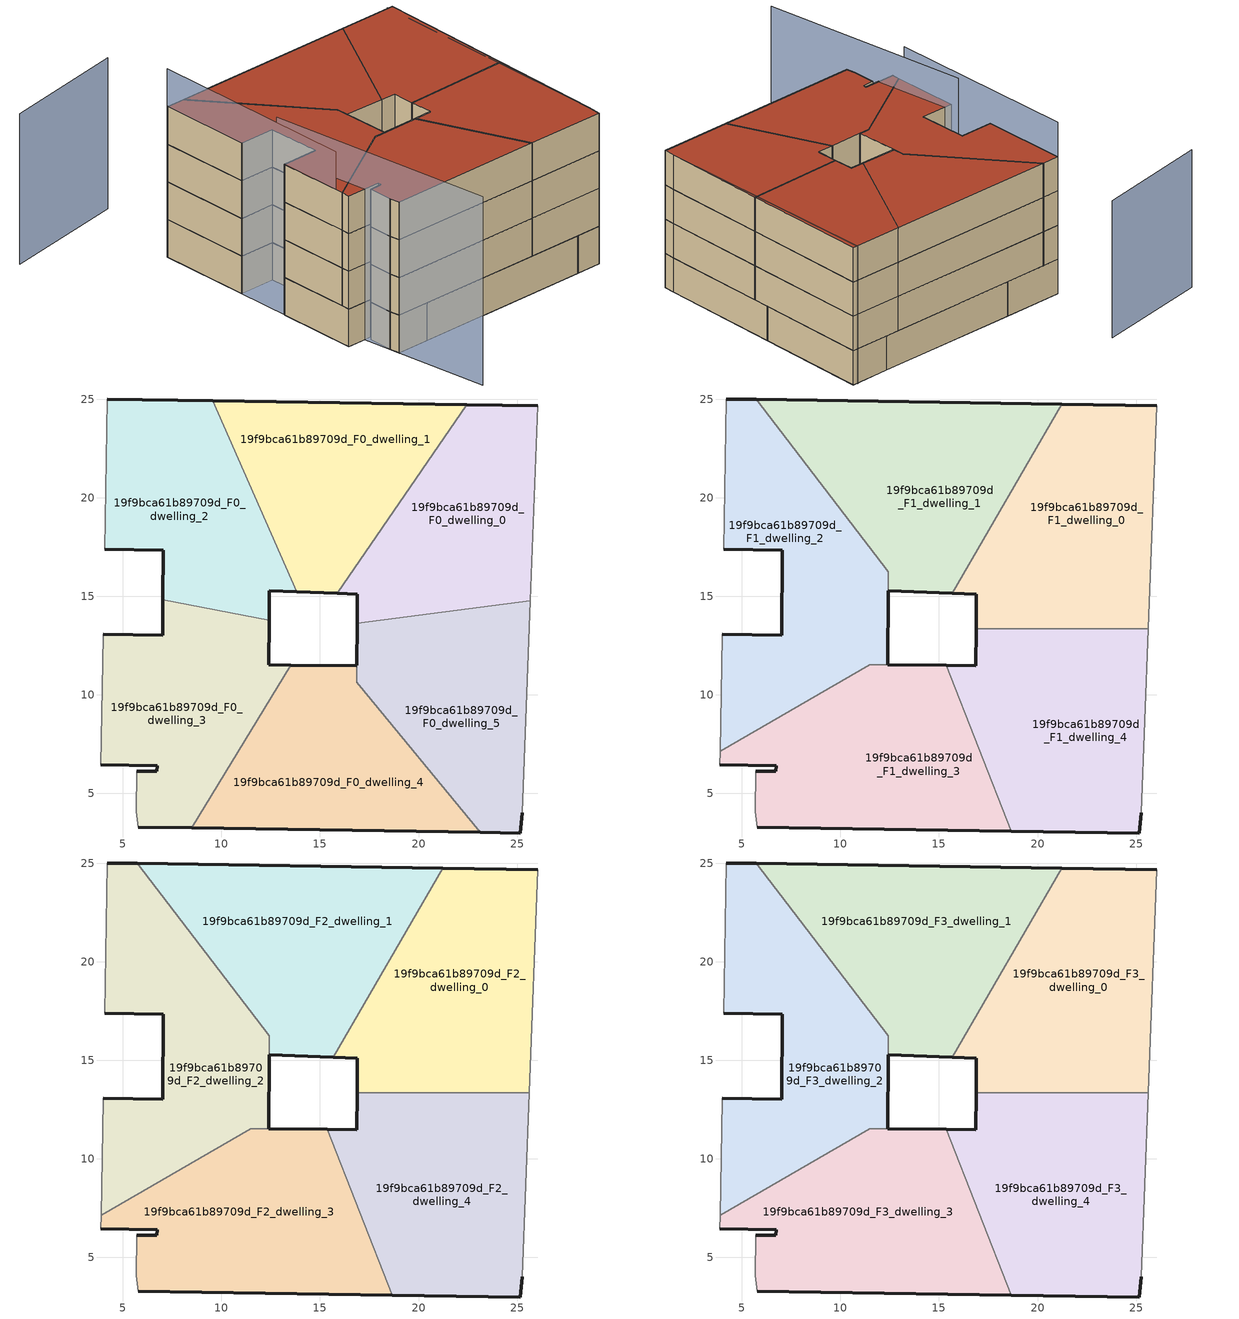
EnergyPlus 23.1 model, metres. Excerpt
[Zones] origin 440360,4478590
19f9bca61b89709d_F0_dwelling_0
 floor ground (EU_floor_Construction): 25.66,14.78 26.04,24.66 22.45,24.71 15.88,15.15 16.9,15.12 16.89,13.64 z0
 wall outside (EU_wall_Construction): 16.89,13.64 16.9,15.12 15.88,15.15 / 22.45,24.71 26.04,24.66 z0:3
 wall adiabatic (EU_wall_Construction): 26.04,24.66 25.66,14.78 z0:3
 wall to 19f9bca61b89709d_F0_dwelling_5 (EU_wall_Construction): 25.66,14.78 16.89,13.64 z0:3
 wall to 19f9bca61b89709d_F0_dwelling_1 (EU_wall_Construction): 15.88,15.15 22.45,24.71 z0:3
19f9bca61b89709d_F0_dwelling_1
 floor ground (EU_floor_Construction): 15.88,15.15 22.45,24.71 9.56,24.92 13.82,15.22 z0
 wall outside (EU_wall_Construction): 15.88,15.15 13.82,15.22 / 9.56,24.92 22.45,24.71 z0:3
 wall to 19f9bca61b89709d_F0_dwelling_2 (EU_wall_Construction): 13.82,15.22 9.56,24.92 z0:3
19f9bca61b89709d_F0_dwelling_2
 floor ground (EU_floor_Construction): 12.41,13.78 12.42,15.27 13.82,15.22 9.56,24.92 4.2,25.01 4.07,17.38 7.05,17.34 7.03,14.82 z0
 wall outside (EU_wall_Construction): 4.2,25.01 9.56,24.92 / 13.82,15.22 12.42,15.27 12.41,13.78 / 7.03,14.82 7.05,17.34 4.07,17.38 z0:3
 wall adiabatic (EU_wall_Construction): 4.07,17.38 4.2,25.01 z0:3
 wall to 19f9bca61b89709d_F0_dwelling_3 (EU_wall_Construction): 12.41,13.78 7.03,14.82 z0:3
19f9bca61b89709d_F0_dwelling_3
 floor ground (EU_floor_Construction): 8.49,3.25 13.52,11.51 12.41,11.52 12.41,13.78 7.03,14.82 7.02,13.03 4,13.06 3.99,12.98 3.88,6.45 6.74,6.39 6.72,6.13 5.71,6.13 5.67,4.08 5.78,3.29 z0
 wall outside (EU_wall_Construction): 4,13.06 7.02,13.03 7.03,14.82 / 12.41,13.78 12.41,11.52 13.52,11.51 / 8.49,3.25 5.78,3.29 / 5.71,6.13 6.72,6.13 6.74,6.39 3.88,6.45 z0:3
 wall adiabatic (EU_wall_Construction): 3.88,6.45 3.99,12.98 4,13.06 / 5.78,3.29 5.67,4.08 5.71,6.13 z0:3
 wall to 19f9bca61b89709d_F0_dwelling_4 (EU_wall_Construction): 13.52,11.51 8.49,3.25 z0:3
19f9bca61b89709d_F0_dwelling_4
 floor ground (EU_floor_Construction): 23.13,3.03 16.86,10.64 16.87,11.49 13.52,11.51 8.49,3.25 z0
 wall outside (EU_wall_Construction): 23.13,3.03 8.49,3.25 / 13.52,11.51 16.87,11.49 z0:3; 16.86,10.64,3 16.87,10.64,0 16.87,10.64,3
 wall to 19f9bca61b89709d_F0_dwelling_5 (EU_wall_Construction): 16.87,11.49 16.87,10.64 23.13,3.03 z0:3
19f9bca61b89709d_F0_dwelling_5
 floor ground (EU_floor_Construction): 25.16,2.99 25.25,4.03 25.66,14.78 16.89,13.64 16.87,10.64 23.13,3.03 z0
 wall outside (EU_wall_Construction): 16.87,11.49 16.89,13.64 / 25.25,4.03 25.16,2.99 23.13,3.03 z0:3; 16.86,10.64,3 16.87,10.64,0 16.86,10.64,0
 wall adiabatic (EU_wall_Construction): 25.66,14.78 25.25,4.03 z0:3
 roof outside (EU_roof_Construction): 16.89,13.35 16.87,10.64 23.13,3.03 25.16,2.99 23.13,3.03 16.86,10.64 z3
19f9bca61b89709d_F1_dwelling_0
 floor to 19f9bca61b89709d_F0_dwelling_0 (EU_floor_Construction): 25.66,14.78 26.04,24.66 22.45,24.71 15.88,15.15 16.9,15.12 16.89,13.64 z3
 floor to 19f9bca61b89709d_F0_dwelling_1 (EU_floor_Construction): 15.88,15.15 22.45,24.71 15.68,15.16 z3; 15.68,15.16 22.45,24.71 21.22,24.73 z3
 floor to 19f9bca61b89709d_F0_dwelling_5 (EU_floor_Construction): 25.61,13.35 25.66,14.78 16.89,13.64 16.89,13.35 z3
 wall outside (EU_wall_Construction): 16.89,13.35 16.9,15.12 15.68,15.16 / 21.22,24.73 26.04,24.66 z3:6
 wall adiabatic (EU_wall_Construction): 26.04,24.66 25.61,13.35 z3:6
 wall to 19f9bca61b89709d_F1_dwelling_4 (EU_wall_Construction): 25.61,13.35 16.89,13.35 z3:6
 wall to 19f9bca61b89709d_F1_dwelling_1 (EU_wall_Construction): 15.68,15.16 21.22,24.73 z3:6
19f9bca61b89709d_F1_dwelling_1
 floor to 19f9bca61b89709d_F0_dwelling_1 (EU_floor_Construction): 15.68,15.16 21.22,24.73 9.56,24.92 13.82,15.22 z3
 floor to 19f9bca61b89709d_F0_dwelling_2 (EU_floor_Construction): 13.82,15.22 9.56,24.92 5.74,24.98 12.42,16.25 12.42,15.27 z3
 wall outside (EU_wall_Construction): 5.74,24.98 21.22,24.73 / 15.68,15.16 12.42,15.27 z3:6
 wall to 19f9bca61b89709d_F1_dwelling_2 (EU_wall_Construction): 12.42,15.27 12.42,16.25 5.74,24.98 z3:6
19f9bca61b89709d_F1_dwelling_2
 floor to 19f9bca61b89709d_F0_dwelling_2 (EU_floor_Construction): 12.41,13.78 12.42,16.25 5.74,24.98 4.2,25.01 4.07,17.38 7.05,17.34 7.03,14.82 z3
 floor to 19f9bca61b89709d_F0_dwelling_3 (EU_floor_Construction): 12.41,11.52 12.41,13.78 7.03,14.82 7.02,13.03 4,13.06 3.99,12.98 3.9,7.14 11.48,11.53 z3
 wall outside (EU_wall_Construction): 4,13.06 7.02,13.03 7.05,17.34 4.07,17.38 / 4.2,25.01 5.74,24.98 / 12.42,15.27 12.41,11.52 z3:6
 wall adiabatic (EU_wall_Construction): 3.9,7.14 3.99,12.98 4,13.06 / 4.07,17.38 4.2,25.01 z3:6
 wall to 19f9bca61b89709d_F1_dwelling_3 (EU_wall_Construction): 12.41,11.52 11.48,11.53 3.9,7.14 z3:6
19f9bca61b89709d_F1_dwelling_3
 floor to 19f9bca61b89709d_F0_dwelling_3 (EU_floor_Construction): 8.49,3.25 13.52,11.51 11.48,11.53 3.9,7.14 3.88,6.45 6.74,6.39 6.72,6.13 5.71,6.13 5.67,4.08 5.77,3.29 z3
 floor to 19f9bca61b89709d_F0_dwelling_4 (EU_floor_Construction): 18.67,3.09 15.37,11.5 13.52,11.51 8.49,3.25 z3
 wall outside (EU_wall_Construction): 12.42,11.52 15.37,11.5 / 18.67,3.09 5.78,3.29 / 5.71,6.13 6.72,6.13 6.74,6.39 3.88,6.45 z3:6; 12.42,11.52,6 12.41,11.52,3 12.42,11.52,3
 wall adiabatic (EU_wall_Construction): 5.78,3.29 5.67,4.08 5.71,6.13 / 3.88,6.45 3.9,7.14 z3:6
 wall to 19f9bca61b89709d_F1_dwelling_4 (EU_wall_Construction): 15.37,11.5 18.67,3.09 z3:6
19f9bca61b89709d_F1_dwelling_4
 floor to 19f9bca61b89709d_F0_dwelling_5 (EU_floor_Construction): 25.16,2.99 25.25,4.03 25.61,13.35 16.89,13.35 16.87,10.64 23.13,3.03 z3
 floor to 19f9bca61b89709d_F0_dwelling_4 (EU_floor_Construction): 23.13,3.03 16.86,10.64 16.87,11.49 15.37,11.5 18.67,3.09 z3
 wall outside (EU_wall_Construction): 15.37,11.5 16.87,11.49 16.89,13.35 / 25.25,4.03 25.16,2.99 18.67,3.09 z3:6
 wall adiabatic (EU_wall_Construction): 25.61,13.35 25.25,4.03 z3:6
19f9bca61b89709d_F2_dwelling_0
 floor to 19f9bca61b89709d_F1_dwelling_0 (EU_floor_Construction): 25.61,13.35 26.04,24.66 21.22,24.73 15.68,15.16 16.9,15.12 16.89,13.35 z6
 wall outside (EU_wall_Construction): 16.89,13.35 16.9,15.12 15.68,15.16 / 21.22,24.73 26.04,24.66 z6:9
 wall adiabatic (EU_wall_Construction): 26.04,24.66 25.61,13.35 z6:9
 wall to 19f9bca61b89709d_F2_dwelling_4 (EU_wall_Construction): 25.61,13.35 16.89,13.35 z6:9
 wall to 19f9bca61b89709d_F2_dwelling_1 (EU_wall_Construction): 15.68,15.16 21.22,24.73 z6:9
19f9bca61b89709d_F2_dwelling_1
 floor to 19f9bca61b89709d_F1_dwelling_1 (EU_floor_Construction): 15.68,15.16 21.22,24.73 5.74,24.98 12.42,16.25 12.42,15.27 z6
 wall outside (EU_wall_Construction): 5.74,24.98 21.22,24.73 / 15.68,15.16 12.42,15.27 z6:9
 wall to 19f9bca61b89709d_F2_dwelling_2 (EU_wall_Construction): 12.42,15.27 12.42,16.25 5.74,24.98 z6:9
19f9bca61b89709d_F2_dwelling_2
 floor to 19f9bca61b89709d_F1_dwelling_2 (EU_floor_Construction): 12.41,11.52 12.42,16.25 5.74,24.98 4.2,25.01 4.07,17.38 7.05,17.34 7.02,13.03 4,13.06 3.99,12.98 3.9,7.14 11.48,11.53 z6
 wall outside (EU_wall_Construction): 4,13.06 7.02,13.03 7.05,17.34 4.07,17.38 / 4.2,25.01 5.74,24.98 / 12.42,15.27 12.41,11.52 z6:9
 wall adiabatic (EU_wall_Construction): 3.9,7.14 3.99,12.98 4,13.06 / 4.07,17.38 4.2,25.01 z6:9
 wall to 19f9bca61b89709d_F2_dwelling_3 (EU_wall_Construction): 12.41,11.52 11.48,11.53 3.9,7.14 z6:9
19f9bca61b89709d_F2_dwelling_3
 floor to 19f9bca61b89709d_F1_dwelling_3 (EU_floor_Construction): 18.67,3.09 15.37,11.5 11.48,11.53 3.9,7.14 3.88,6.45 6.74,6.39 6.72,6.13 5.71,6.13 5.67,4.08 5.77,3.29 z6
 wall outside (EU_wall_Construction): 12.42,11.52 15.37,11.5 / 18.67,3.09 5.78,3.29 / 5.71,6.13 6.72,6.13 6.74,6.39 3.88,6.45 z6:9; 12.42,11.52,9 12.41,11.52,6 12.42,11.52,6
 wall adiabatic (EU_wall_Construction): 5.78,3.29 5.67,4.08 5.71,6.13 / 3.88,6.45 3.9,7.14 z6:9
 wall to 19f9bca61b89709d_F2_dwelling_4 (EU_wall_Construction): 15.37,11.5 18.67,3.09 z6:9
19f9bca61b89709d_F2_dwelling_4
 floor to 19f9bca61b89709d_F1_dwelling_4 (EU_floor_Construction): 25.16,2.99 25.25,4.03 25.61,13.35 16.89,13.35 16.87,11.49 15.37,11.5 18.67,3.09 z6
 wall outside (EU_wall_Construction): 15.37,11.5 16.87,11.49 16.89,13.35 / 25.25,4.03 25.16,2.99 18.67,3.09 z6:9
 wall adiabatic (EU_wall_Construction): 25.61,13.35 25.25,4.03 z6:9
19f9bca61b89709d_F3_dwelling_0
 floor to 19f9bca61b89709d_F2_dwelling_0 (EU_floor_Construction): 25.61,13.35 26.04,24.66 21.22,24.73 15.68,15.16 16.9,15.12 16.89,13.35 z9
 wall outside (EU_wall_Construction): 16.89,13.35 16.9,15.12 15.68,15.16 / 21.22,24.73 26.04,24.66 z9:12
 wall adiabatic (EU_wall_Construction): 26.04,24.66 25.61,13.35 z9:12
 wall to 19f9bca61b89709d_F3_dwelling_4 (EU_wall_Construction): 25.61,13.35 16.89,13.35 z9:12
 wall to 19f9bca61b89709d_F3_dwelling_1 (EU_wall_Construction): 15.68,15.16 21.22,24.73 z9:12
 roof outside (EU_roof_Construction): 26.04,24.66 25.61,13.35 16.89,13.35 16.9,15.12 15.68,15.16 21.22,24.73 z12
19f9bca61b89709d_F3_dwelling_1
 floor to 19f9bca61b89709d_F2_dwelling_1 (EU_floor_Construction): 15.68,15.16 21.22,24.73 5.74,24.98 12.42,16.25 12.42,15.27 z9
 wall outside (EU_wall_Construction): 5.74,24.98 21.22,24.73 / 15.68,15.16 12.42,15.27 z9:12
 wall to 19f9bca61b89709d_F3_dwelling_2 (EU_wall_Construction): 12.42,15.27 12.42,16.25 5.74,24.98 z9:12
 roof outside (EU_roof_Construction): 21.22,24.73 15.68,15.16 12.42,15.27 12.42,16.25 5.74,24.98 z12
19f9bca61b89709d_F3_dwelling_2
 floor to 19f9bca61b89709d_F2_dwelling_2 (EU_floor_Construction): 12.41,11.52 12.42,16.25 5.74,24.98 4.2,25.01 4.07,17.38 7.05,17.34 7.02,13.03 4,13.06 3.99,12.98 3.9,7.14 11.48,11.53 z9
 wall outside (EU_wall_Construction): 4,13.06 7.02,13.03 7.05,17.34 4.07,17.38 / 4.2,25.01 5.74,24.98 / 12.42,15.27 12.41,11.52 z9:12
 wall adiabatic (EU_wall_Construction): 3.9,7.14 3.99,12.98 4,13.06 / 4.07,17.38 4.2,25.01 z9:12
 wall to 19f9bca61b89709d_F3_dwelling_3 (EU_wall_Construction): 12.41,11.52 11.48,11.53 3.9,7.14 z9:12
 roof outside (EU_roof_Construction): 5.74,24.98 12.42,16.25 12.41,11.52 11.48,11.53 3.9,7.14 3.99,12.98 4,13.06 7.02,13.03 7.05,17.34 4.07,17.38 4.2,25.01 z12
19f9bca61b89709d_F3_dwelling_3
 floor to 19f9bca61b89709d_F2_dwelling_3 (EU_floor_Construction): 18.67,3.09 15.37,11.5 11.48,11.53 3.9,7.14 3.88,6.45 6.74,6.39 6.72,6.13 5.71,6.13 5.67,4.08 5.77,3.29 z9
 wall outside (EU_wall_Construction): 12.42,11.52 15.37,11.5 / 18.67,3.09 5.78,3.29 / 5.71,6.13 6.72,6.13 6.74,6.39 3.88,6.45 z9:12; 12.42,11.52,12 12.41,11.52,9 12.42,11.52,9
 wall adiabatic (EU_wall_Construction): 5.78,3.29 5.67,4.08 5.71,6.13 / 3.88,6.45 3.9,7.14 z9:12
 wall to 19f9bca61b89709d_F3_dwelling_4 (EU_wall_Construction): 15.37,11.5 18.67,3.09 z9:12
 roof outside (EU_roof_Construction): 15.37,11.5 18.67,3.09 5.78,3.29 5.67,4.08 5.71,6.13 6.72,6.13 6.74,6.39 3.88,6.45 3.9,7.14 11.48,11.53 z12
19f9bca61b89709d_F3_dwelling_4
 floor to 19f9bca61b89709d_F2_dwelling_4 (EU_floor_Construction): 25.16,2.99 25.25,4.03 25.61,13.35 16.89,13.35 16.87,11.49 15.37,11.5 18.67,3.09 z9
 wall outside (EU_wall_Construction): 15.37,11.5 16.87,11.49 16.89,13.35 / 25.25,4.03 25.16,2.99 18.67,3.09 z9:12
 wall adiabatic (EU_wall_Construction): 25.61,13.35 25.25,4.03 z9:12
 roof outside (EU_roof_Construction): 25.61,13.35 25.25,4.03 25.16,2.99 18.67,3.09 15.37,11.5 16.87,11.49 16.89,13.35 z12
shading: 25.25,4.02 25.62,24.73 / 6.32,33.14 -3.96,31.48 z0:12; 4.57,14.4 6.59,-4.23 / 4.2,25.01 3.96,7.82 z0:15
[Building]
EU S2 Campaign: North Axis=0; Terrain=City; Solar Distribution=FullExterior
[Site:Location]
Madrid: Latitude=40.5; Longitude=-3.5; Time Zone=1; Elevation=609
[SizingPeriod:WeatherFileDays]
AnnualSizingPeriod: Begin Month=1; Begin Day of Month=1; End Month=12; End Day of Month=31; Day of Week for Start Day=Monday; Use Weather File Daylight Saving Period=No; Use Weather File Rain and Snow Indicators=No
[MATERIAL]
EU_InternalMass_Material: Roughness=MediumRough; Thickness=0.1; Conductivity=1; Density=1800; Specific Heat=900; Thermal Absorptance=0.9; Solar Absorptance=0.7; Visible Absorptance=0.7
[MATERIAL:NOMASS] Roughness=MediumRough; Thermal Absorptance=0.9; Solar Absorptance=0.7; Visible Absorptance=0.7
Name | Thermal Resistance
EU_wall_NoMass | 0.609216
EU_roof_NoMass | 0.513268
EU_floor_NoMass | 0.568163
[CONSTRUCTION]
EU_wall_Construction: EU_wall_NoMass
EU_roof_Construction: EU_roof_NoMass
EU_floor_Construction: EU_floor_NoMass
EU_InternalMass_Construction: EU_InternalMass_Material
[ZONE] Type=1; Multiplier=1; Ceiling Height=autocalculate; Floor Area=autocalculate; Part of Total Floor Area=Yes
Name | Volume
19f9bca61b89709d_F0_dwelling_0 | 216.52
19f9bca61b89709d_F1_dwelling_0 | 259.833
19f9bca61b89709d_F2_dwelling_0; 19f9bca61b89709d_F3_dwelling_0 | 259.834
19f9bca61b89709d_F0_dwelling_1 | 216.54
19f9bca61b89709d_F1_dwelling_1 | 260.974
19f9bca61b89709d_F2_dwelling_1; 19f9bca61b89709d_F3_dwelling_1 | 260.978
19f9bca61b89709d_F0_dwelling_2 | 216.524
19f9bca61b89709d_F1_dwelling_2 | 259.446
19f9bca61b89709d_F2_dwelling_2; 19f9bca61b89709d_F3_dwelling_2 | 259.448
19f9bca61b89709d_F0_dwelling_3 | 216.532
19f9bca61b89709d_F1_dwelling_3 | 259.05
19f9bca61b89709d_F2_dwelling_3; 19f9bca61b89709d_F3_dwelling_3 | 259.052
19f9bca61b89709d_F0_dwelling_4 | 217.404
19f9bca61b89709d_F1_dwelling_4 | 259.815
19f9bca61b89709d_F2_dwelling_4; 19f9bca61b89709d_F3_dwelling_4 | 259.849
19f9bca61b89709d_F0_dwelling_5 | 215.622
[INTERNALMASS] Construction=EU_InternalMass_Construction
Name | Zone or ZoneList | Surface Area
19f9bca61b89709d_F0_dwelling_0_EU_InternalMass | 19f9bca61b89709d_F0_dwelling_0 | 72.1732
19f9bca61b89709d_F0_dwelling_1_EU_InternalMass | 19f9bca61b89709d_F0_dwelling_1 | 72.1801
19f9bca61b89709d_F0_dwelling_2_EU_InternalMass | 19f9bca61b89709d_F0_dwelling_2 | 72.1747
19f9bca61b89709d_F0_dwelling_3_EU_InternalMass | 19f9bca61b89709d_F0_dwelling_3 | 72.1774
19f9bca61b89709d_F0_dwelling_4_EU_InternalMass | 19f9bca61b89709d_F0_dwelling_4 | 72.469
19f9bca61b89709d_F0_dwelling_5_EU_InternalMass | 19f9bca61b89709d_F0_dwelling_5 | 71.883
19f9bca61b89709d_F1_dwelling_0_EU_InternalMass | 19f9bca61b89709d_F1_dwelling_0 | 86.6112
19f9bca61b89709d_F1_dwelling_1_EU_InternalMass | 19f9bca61b89709d_F1_dwelling_1 | 86.9924
19f9bca61b89709d_F1_dwelling_2_EU_InternalMass | 19f9bca61b89709d_F1_dwelling_2 | 86.4841
19f9bca61b89709d_F1_dwelling_3_EU_InternalMass | 19f9bca61b89709d_F1_dwelling_3 | 86.3487
19f9bca61b89709d_F1_dwelling_4_EU_InternalMass | 19f9bca61b89709d_F1_dwelling_4 | 86.6162
19f9bca61b89709d_F2_dwelling_0_EU_InternalMass | 19f9bca61b89709d_F2_dwelling_0 | 86.6112
19f9bca61b89709d_F2_dwelling_1_EU_InternalMass | 19f9bca61b89709d_F2_dwelling_1 | 86.9924
19f9bca61b89709d_F2_dwelling_2_EU_InternalMass | 19f9bca61b89709d_F2_dwelling_2 | 86.4841
19f9bca61b89709d_F2_dwelling_3_EU_InternalMass | 19f9bca61b89709d_F2_dwelling_3 | 86.3487
19f9bca61b89709d_F2_dwelling_4_EU_InternalMass | 19f9bca61b89709d_F2_dwelling_4 | 86.6162
19f9bca61b89709d_F3_dwelling_0_EU_InternalMass | 19f9bca61b89709d_F3_dwelling_0 | 86.6112
19f9bca61b89709d_F3_dwelling_1_EU_InternalMass | 19f9bca61b89709d_F3_dwelling_1 | 86.9924
19f9bca61b89709d_F3_dwelling_2_EU_InternalMass | 19f9bca61b89709d_F3_dwelling_2 | 86.4841
19f9bca61b89709d_F3_dwelling_3_EU_InternalMass | 19f9bca61b89709d_F3_dwelling_3 | 86.3487
19f9bca61b89709d_F3_dwelling_4_EU_InternalMass | 19f9bca61b89709d_F3_dwelling_4 | 86.6162
[OTHEREQUIPMENT] Fuel Type=Electricity; Design Level Calculation Method=Watts/Area; Power per Zone Floor Area=1; Fraction Latent=0; Fraction Radiant=0; Fraction Lost=0; Carbon Dioxide Generation Rate=0; EndUse Subcategory=EU_Step8_InternalGains
Name | Zone or ZoneList or Space or SpaceList | Schedule
EU_Step8_InternalGain_19f9bca61b89709d_F0_dwelling_0_f000 | 19f9bca61b89709d_F0_dwelling_0 | EU_Step8_GainSchedule_19f9bca61b89709d_F0_dwelling_0_f000
EU_Step8_InternalGain_19f9bca61b89709d_F0_dwelling_1_f000 | 19f9bca61b89709d_F0_dwelling_1 | EU_Step8_GainSchedule_19f9bca61b89709d_F0_dwelling_1_f000
EU_Step8_InternalGain_19f9bca61b89709d_F0_dwelling_2_f000 | 19f9bca61b89709d_F0_dwelling_2 | EU_Step8_GainSchedule_19f9bca61b89709d_F0_dwelling_2_f000
EU_Step8_InternalGain_19f9bca61b89709d_F0_dwelling_3_f000 | 19f9bca61b89709d_F0_dwelling_3 | EU_Step8_GainSchedule_19f9bca61b89709d_F0_dwelling_3_f000
EU_Step8_InternalGain_19f9bca61b89709d_F0_dwelling_4_f000 | 19f9bca61b89709d_F0_dwelling_4 | EU_Step8_GainSchedule_19f9bca61b89709d_F0_dwelling_4_f000
EU_Step8_InternalGain_19f9bca61b89709d_F0_dwelling_5_f000 | 19f9bca61b89709d_F0_dwelling_5 | EU_Step8_GainSchedule_19f9bca61b89709d_F0_dwelling_5_f000
EU_Step8_InternalGain_19f9bca61b89709d_F1_dwelling_0_f000 | 19f9bca61b89709d_F1_dwelling_0 | EU_Step8_GainSchedule_19f9bca61b89709d_F1_dwelling_0_f000
EU_Step8_InternalGain_19f9bca61b89709d_F1_dwelling_1_f000 | 19f9bca61b89709d_F1_dwelling_1 | EU_Step8_GainSchedule_19f9bca61b89709d_F1_dwelling_1_f000
EU_Step8_InternalGain_19f9bca61b89709d_F1_dwelling_2_f000 | 19f9bca61b89709d_F1_dwelling_2 | EU_Step8_GainSchedule_19f9bca61b89709d_F1_dwelling_2_f000
EU_Step8_InternalGain_19f9bca61b89709d_F1_dwelling_3_f000 | 19f9bca61b89709d_F1_dwelling_3 | EU_Step8_GainSchedule_19f9bca61b89709d_F1_dwelling_3_f000
EU_Step8_InternalGain_19f9bca61b89709d_F1_dwelling_4_f000 | 19f9bca61b89709d_F1_dwelling_4 | EU_Step8_GainSchedule_19f9bca61b89709d_F1_dwelling_4_f000
EU_Step8_InternalGain_19f9bca61b89709d_F2_dwelling_0_f000 | 19f9bca61b89709d_F2_dwelling_0 | EU_Step8_GainSchedule_19f9bca61b89709d_F2_dwelling_0_f000
EU_Step8_InternalGain_19f9bca61b89709d_F2_dwelling_1_f000 | 19f9bca61b89709d_F2_dwelling_1 | EU_Step8_GainSchedule_19f9bca61b89709d_F2_dwelling_1_f000
EU_Step8_InternalGain_19f9bca61b89709d_F2_dwelling_2_f000 | 19f9bca61b89709d_F2_dwelling_2 | EU_Step8_GainSchedule_19f9bca61b89709d_F2_dwelling_2_f000
EU_Step8_InternalGain_19f9bca61b89709d_F2_dwelling_3_f000 | 19f9bca61b89709d_F2_dwelling_3 | EU_Step8_GainSchedule_19f9bca61b89709d_F2_dwelling_3_f000
EU_Step8_InternalGain_19f9bca61b89709d_F2_dwelling_4_f000 | 19f9bca61b89709d_F2_dwelling_4 | EU_Step8_GainSchedule_19f9bca61b89709d_F2_dwelling_4_f000
EU_Step8_InternalGain_19f9bca61b89709d_F3_dwelling_0_f000 | 19f9bca61b89709d_F3_dwelling_0 | EU_Step8_GainSchedule_19f9bca61b89709d_F3_dwelling_0_f000
EU_Step8_InternalGain_19f9bca61b89709d_F3_dwelling_1_f000 | 19f9bca61b89709d_F3_dwelling_1 | EU_Step8_GainSchedule_19f9bca61b89709d_F3_dwelling_1_f000
EU_Step8_InternalGain_19f9bca61b89709d_F3_dwelling_2_f000 | 19f9bca61b89709d_F3_dwelling_2 | EU_Step8_GainSchedule_19f9bca61b89709d_F3_dwelling_2_f000
EU_Step8_InternalGain_19f9bca61b89709d_F3_dwelling_3_f000 | 19f9bca61b89709d_F3_dwelling_3 | EU_Step8_GainSchedule_19f9bca61b89709d_F3_dwelling_3_f000
EU_Step8_InternalGain_19f9bca61b89709d_F3_dwelling_4_f000 | 19f9bca61b89709d_F3_dwelling_4 | EU_Step8_GainSchedule_19f9bca61b89709d_F3_dwelling_4_f000
[ZONEVENTILATION:DESIGNFLOWRATE] Schedule=EU_AlwaysOn; Design Flow Rate Calculation Method=AirChanges/Hour; Air Changes per Hour=0.752966; Ventilation Type=Natural; Fan Pressure Rise=0; Fan Total Efficiency=1; Constant Term Coefficient=1; Temperature Term Coefficient=0; Velocity Term Coefficient=0; Velocity Squared Term Coefficient=0; Minimum Indoor Temperature=-100; Maximum Indoor Temperature=100; Delta Temperature=-100; Minimum Outdoor Temperature=-100; Maximum Outdoor Temperature=100; Maximum Wind Speed=40
Name | Zone or ZoneList or Space or SpaceList
EU_ConstantAir_19f9bca61b89709d_F0_dwelling_0 | 19f9bca61b89709d_F0_dwelling_0
EU_ConstantAir_19f9bca61b89709d_F0_dwelling_1 | 19f9bca61b89709d_F0_dwelling_1
EU_ConstantAir_19f9bca61b89709d_F0_dwelling_2 | 19f9bca61b89709d_F0_dwelling_2
EU_ConstantAir_19f9bca61b89709d_F0_dwelling_3 | 19f9bca61b89709d_F0_dwelling_3
EU_ConstantAir_19f9bca61b89709d_F0_dwelling_4 | 19f9bca61b89709d_F0_dwelling_4
EU_ConstantAir_19f9bca61b89709d_F0_dwelling_5 | 19f9bca61b89709d_F0_dwelling_5
EU_ConstantAir_19f9bca61b89709d_F1_dwelling_0 | 19f9bca61b89709d_F1_dwelling_0
EU_ConstantAir_19f9bca61b89709d_F1_dwelling_1 | 19f9bca61b89709d_F1_dwelling_1
EU_ConstantAir_19f9bca61b89709d_F1_dwelling_2 | 19f9bca61b89709d_F1_dwelling_2
EU_ConstantAir_19f9bca61b89709d_F1_dwelling_3 | 19f9bca61b89709d_F1_dwelling_3
EU_ConstantAir_19f9bca61b89709d_F1_dwelling_4 | 19f9bca61b89709d_F1_dwelling_4
EU_ConstantAir_19f9bca61b89709d_F2_dwelling_0 | 19f9bca61b89709d_F2_dwelling_0
EU_ConstantAir_19f9bca61b89709d_F2_dwelling_1 | 19f9bca61b89709d_F2_dwelling_1
EU_ConstantAir_19f9bca61b89709d_F2_dwelling_2 | 19f9bca61b89709d_F2_dwelling_2
EU_ConstantAir_19f9bca61b89709d_F2_dwelling_3 | 19f9bca61b89709d_F2_dwelling_3
EU_ConstantAir_19f9bca61b89709d_F2_dwelling_4 | 19f9bca61b89709d_F2_dwelling_4
EU_ConstantAir_19f9bca61b89709d_F3_dwelling_0 | 19f9bca61b89709d_F3_dwelling_0
EU_ConstantAir_19f9bca61b89709d_F3_dwelling_1 | 19f9bca61b89709d_F3_dwelling_1
EU_ConstantAir_19f9bca61b89709d_F3_dwelling_2 | 19f9bca61b89709d_F3_dwelling_2
EU_ConstantAir_19f9bca61b89709d_F3_dwelling_3 | 19f9bca61b89709d_F3_dwelling_3
EU_ConstantAir_19f9bca61b89709d_F3_dwelling_4 | 19f9bca61b89709d_F3_dwelling_4
[HVACTEMPLATE:THERMOSTAT] Constant Heating Setpoint=20; Constant Cooling Setpoint=50
EU_HeatOnly_19f9bca61b89709d_F0_dwelling_0; EU_HeatOnly_19f9bca61b89709d_F0_dwelling_1; EU_HeatOnly_19f9bca61b89709d_F0_dwelling_2; EU_HeatOnly_19f9bca61b89709d_F0_dwelling_3; EU_HeatOnly_19f9bca61b89709d_F0_dwelling_4; EU_HeatOnly_19f9bca61b89709d_F0_dwelling_5; EU_HeatOnly_19f9bca61b89709d_F1_dwelling_0; EU_HeatOnly_19f9bca61b89709d_F1_dwelling_1; EU_HeatOnly_19f9bca61b89709d_F1_dwelling_2; EU_HeatOnly_19f9bca61b89709d_F1_dwelling_3; EU_HeatOnly_19f9bca61b89709d_F1_dwelling_4; EU_HeatOnly_19f9bca61b89709d_F2_dwelling_0; EU_HeatOnly_19f9bca61b89709d_F2_dwelling_1; EU_HeatOnly_19f9bca61b89709d_F2_dwelling_2; EU_HeatOnly_19f9bca61b89709d_F2_dwelling_3; EU_HeatOnly_19f9bca61b89709d_F2_dwelling_4; EU_HeatOnly_19f9bca61b89709d_F3_dwelling_0; EU_HeatOnly_19f9bca61b89709d_F3_dwelling_1; EU_HeatOnly_19f9bca61b89709d_F3_dwelling_2; EU_HeatOnly_19f9bca61b89709d_F3_dwelling_3; EU_HeatOnly_19f9bca61b89709d_F3_dwelling_4
[HVACTEMPLATE:ZONE:IDEALLOADSAIRSYSTEM] System Availability Schedule=EU_AlwaysOn; Maximum Heating Supply Air Temperature=50; Minimum Cooling Supply Air Temperature=13; Maximum Heating Supply Air Humidity Ratio=0.0156; Minimum Cooling Supply Air Humidity Ratio=0.0077; Heating Limit=NoLimit; Cooling Limit=NoLimit; Heating Availability Schedule=EU_AlwaysOn; Cooling Availability Schedule=EU_CoolingOff; Dehumidification Control Type=ConstantSensibleHeatRatio; Cooling Sensible Heat Ratio=0.7; Dehumidification Setpoint=60; Humidification Control Type=None; Humidification Setpoint=30; Outdoor Air Method=None; Outdoor Air Flow Rate per Person=0.00944; Outdoor Air Flow Rate per Zone Floor Area=0; Outdoor Air Flow Rate per Zone=0; Demand Controlled Ventilation Type=None; Outdoor Air Economizer Type=NoEconomizer; Heat Recovery Type=None; Sensible Heat Recovery Effectiveness=0.7; Latent Heat Recovery Effectiveness=0.65
Name | Template Thermostat
19f9bca61b89709d_F0_dwelling_0 | EU_HeatOnly_19f9bca61b89709d_F0_dwelling_0
19f9bca61b89709d_F0_dwelling_1 | EU_HeatOnly_19f9bca61b89709d_F0_dwelling_1
19f9bca61b89709d_F0_dwelling_2 | EU_HeatOnly_19f9bca61b89709d_F0_dwelling_2
19f9bca61b89709d_F0_dwelling_3 | EU_HeatOnly_19f9bca61b89709d_F0_dwelling_3
19f9bca61b89709d_F0_dwelling_4 | EU_HeatOnly_19f9bca61b89709d_F0_dwelling_4
19f9bca61b89709d_F0_dwelling_5 | EU_HeatOnly_19f9bca61b89709d_F0_dwelling_5
19f9bca61b89709d_F1_dwelling_0 | EU_HeatOnly_19f9bca61b89709d_F1_dwelling_0
19f9bca61b89709d_F1_dwelling_1 | EU_HeatOnly_19f9bca61b89709d_F1_dwelling_1
19f9bca61b89709d_F1_dwelling_2 | EU_HeatOnly_19f9bca61b89709d_F1_dwelling_2
19f9bca61b89709d_F1_dwelling_3 | EU_HeatOnly_19f9bca61b89709d_F1_dwelling_3
19f9bca61b89709d_F1_dwelling_4 | EU_HeatOnly_19f9bca61b89709d_F1_dwelling_4
19f9bca61b89709d_F2_dwelling_0 | EU_HeatOnly_19f9bca61b89709d_F2_dwelling_0
19f9bca61b89709d_F2_dwelling_1 | EU_HeatOnly_19f9bca61b89709d_F2_dwelling_1
19f9bca61b89709d_F2_dwelling_2 | EU_HeatOnly_19f9bca61b89709d_F2_dwelling_2
19f9bca61b89709d_F2_dwelling_3 | EU_HeatOnly_19f9bca61b89709d_F2_dwelling_3
19f9bca61b89709d_F2_dwelling_4 | EU_HeatOnly_19f9bca61b89709d_F2_dwelling_4
19f9bca61b89709d_F3_dwelling_0 | EU_HeatOnly_19f9bca61b89709d_F3_dwelling_0
19f9bca61b89709d_F3_dwelling_1 | EU_HeatOnly_19f9bca61b89709d_F3_dwelling_1
19f9bca61b89709d_F3_dwelling_2 | EU_HeatOnly_19f9bca61b89709d_F3_dwelling_2
19f9bca61b89709d_F3_dwelling_3 | EU_HeatOnly_19f9bca61b89709d_F3_dwelling_3
19f9bca61b89709d_F3_dwelling_4 | EU_HeatOnly_19f9bca61b89709d_F3_dwelling_4
[SIZING:ZONE] Zone Cooling Design Supply Air Temperature Input Method=SupplyAirTemperature; Zone Cooling Design Supply Air Temperature=13; Zone Heating Design Supply Air Temperature Input Method=SupplyAirTemperature; Zone Heating Design Supply Air Temperature=50; Zone Cooling Design Supply Air Humidity Ratio=0.008; Zone Heating Design Supply Air Humidity Ratio=0.008; Cooling Design Air Flow Method=DesignDay; Cooling Design Air Flow Rate=0; Cooling Minimum Air Flow per Zone Floor Area=0.000762; Cooling Minimum Air Flow=0; Cooling Minimum Air Flow Fraction=0.2; Heating Design Air Flow Method=DesignDay; Heating Design Air Flow Rate=0; Heating Maximum Air Flow per Zone Floor Area=0.002032; Heating Maximum Air Flow=0.141576; Heating Maximum Air Flow Fraction=0.3; Account for Dedicated Outdoor Air System=No; Dedicated Outdoor Air System Control Strategy=NeutralSupplyAir; Dedicated Outdoor Air Low Setpoint Temperature for Design=autosize; Dedicated Outdoor Air High Setpoint Temperature for Design=autosize; Zone Load Sizing Method=Sensible Load Only No Latent Load; Zone Latent Cooling Design Supply Air Humidity Ratio Input Method=HumidityRatioDifference; Zone Cooling Design Supply Air Humidity Ratio Difference=0.005; Zone Latent Heating Design Supply Air Humidity Ratio Input Method=HumidityRatioDifference; Zone Humidification Design Supply Air Humidity Ratio Difference=0.005
19f9bca61b89709d_F0_dwelling_0; 19f9bca61b89709d_F0_dwelling_1; 19f9bca61b89709d_F0_dwelling_2; 19f9bca61b89709d_F0_dwelling_3; 19f9bca61b89709d_F0_dwelling_4; 19f9bca61b89709d_F0_dwelling_5; 19f9bca61b89709d_F1_dwelling_0; 19f9bca61b89709d_F1_dwelling_1; 19f9bca61b89709d_F1_dwelling_2; 19f9bca61b89709d_F1_dwelling_3; 19f9bca61b89709d_F1_dwelling_4; 19f9bca61b89709d_F2_dwelling_0; 19f9bca61b89709d_F2_dwelling_1; 19f9bca61b89709d_F2_dwelling_2; 19f9bca61b89709d_F2_dwelling_3; 19f9bca61b89709d_F2_dwelling_4; 19f9bca61b89709d_F3_dwelling_0; 19f9bca61b89709d_F3_dwelling_1; 19f9bca61b89709d_F3_dwelling_2; 19f9bca61b89709d_F3_dwelling_3; 19f9bca61b89709d_F3_dwelling_4
[SCHEDULE:CONSTANT]
Name | Hourly Value
EU_AlwaysOn | 1
EU_CoolingOff | 0
[SCHEDULE:FILE] Column Number=1; Rows to Skip at Top=0; Number of Hours of Data=8760; Column Separator=Comma; Interpolate to Timestep=No; Minutes per Item=60; Adjust Schedule for Daylight Savings=Yes
Name | File
EU_Step8_GainSchedule_19f9bca61b89709d_F0_dwelling_0_f000 | ../../schedules/19f9bca61b89709d/19f9bca61b89709d_F0_dwelling_0_f000_gain.csv
EU_Step8_GainSchedule_19f9bca61b89709d_F0_dwelling_1_f000 | ../../schedules/19f9bca61b89709d/19f9bca61b89709d_F0_dwelling_1_f000_gain.csv
EU_Step8_GainSchedule_19f9bca61b89709d_F0_dwelling_2_f000 | ../../schedules/19f9bca61b89709d/19f9bca61b89709d_F0_dwelling_2_f000_gain.csv
EU_Step8_GainSchedule_19f9bca61b89709d_F0_dwelling_3_f000 | ../../schedules/19f9bca61b89709d/19f9bca61b89709d_F0_dwelling_3_f000_gain.csv
EU_Step8_GainSchedule_19f9bca61b89709d_F0_dwelling_4_f000 | ../../schedules/19f9bca61b89709d/19f9bca61b89709d_F0_dwelling_4_f000_gain.csv
EU_Step8_GainSchedule_19f9bca61b89709d_F0_dwelling_5_f000 | ../../schedules/19f9bca61b89709d/19f9bca61b89709d_F0_dwelling_5_f000_gain.csv
EU_Step8_GainSchedule_19f9bca61b89709d_F1_dwelling_0_f000 | ../../schedules/19f9bca61b89709d/19f9bca61b89709d_F1_dwelling_0_f000_gain.csv
EU_Step8_GainSchedule_19f9bca61b89709d_F1_dwelling_1_f000 | ../../schedules/19f9bca61b89709d/19f9bca61b89709d_F1_dwelling_1_f000_gain.csv
EU_Step8_GainSchedule_19f9bca61b89709d_F1_dwelling_2_f000 | ../../schedules/19f9bca61b89709d/19f9bca61b89709d_F1_dwelling_2_f000_gain.csv
EU_Step8_GainSchedule_19f9bca61b89709d_F1_dwelling_3_f000 | ../../schedules/19f9bca61b89709d/19f9bca61b89709d_F1_dwelling_3_f000_gain.csv
EU_Step8_GainSchedule_19f9bca61b89709d_F1_dwelling_4_f000 | ../../schedules/19f9bca61b89709d/19f9bca61b89709d_F1_dwelling_4_f000_gain.csv
EU_Step8_GainSchedule_19f9bca61b89709d_F2_dwelling_0_f000 | ../../schedules/19f9bca61b89709d/19f9bca61b89709d_F2_dwelling_0_f000_gain.csv
EU_Step8_GainSchedule_19f9bca61b89709d_F2_dwelling_1_f000 | ../../schedules/19f9bca61b89709d/19f9bca61b89709d_F2_dwelling_1_f000_gain.csv
EU_Step8_GainSchedule_19f9bca61b89709d_F2_dwelling_2_f000 | ../../schedules/19f9bca61b89709d/19f9bca61b89709d_F2_dwelling_2_f000_gain.csv
EU_Step8_GainSchedule_19f9bca61b89709d_F2_dwelling_3_f000 | ../../schedules/19f9bca61b89709d/19f9bca61b89709d_F2_dwelling_3_f000_gain.csv
EU_Step8_GainSchedule_19f9bca61b89709d_F2_dwelling_4_f000 | ../../schedules/19f9bca61b89709d/19f9bca61b89709d_F2_dwelling_4_f000_gain.csv
EU_Step8_GainSchedule_19f9bca61b89709d_F3_dwelling_0_f000 | ../../schedules/19f9bca61b89709d/19f9bca61b89709d_F3_dwelling_0_f000_gain.csv
EU_Step8_GainSchedule_19f9bca61b89709d_F3_dwelling_1_f000 | ../../schedules/19f9bca61b89709d/19f9bca61b89709d_F3_dwelling_1_f000_gain.csv
EU_Step8_GainSchedule_19f9bca61b89709d_F3_dwelling_2_f000 | ../../schedules/19f9bca61b89709d/19f9bca61b89709d_F3_dwelling_2_f000_gain.csv
EU_Step8_GainSchedule_19f9bca61b89709d_F3_dwelling_3_f000 | ../../schedules/19f9bca61b89709d/19f9bca61b89709d_F3_dwelling_3_f000_gain.csv
EU_Step8_GainSchedule_19f9bca61b89709d_F3_dwelling_4_f000 | ../../schedules/19f9bca61b89709d/19f9bca61b89709d_F3_dwelling_4_f000_gain.csv
